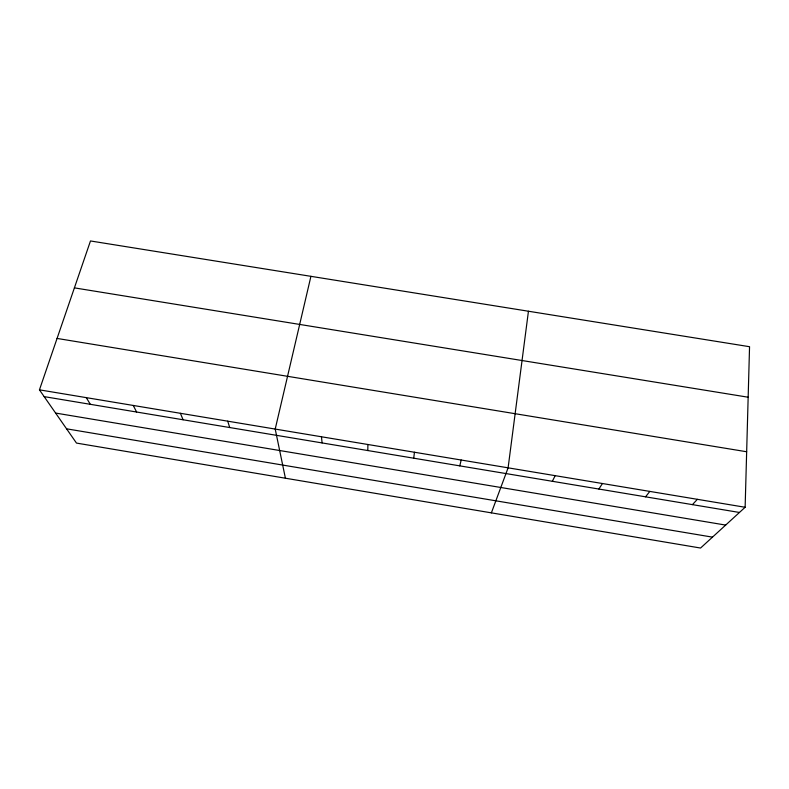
<?xml version="1.0" encoding="UTF-8"?>
<svg xmlns="http://www.w3.org/2000/svg" width="789" height="789" viewBox="0 0 789 789"><rect width="100%" height="100%" fill="white"/><g stroke="black" fill="none" stroke-linecap="round" stroke-linejoin="round"><path stroke-width="1.18" d="M367.822 450.549L367.881 444.493M745.132 507.268L749.55 346.706L90.479 240.961L39.45 389.845L76.484 443.083L700.563 548.039L745.132 507.268L39.45 389.845M413.712 458.192L414.462 452.245M528.443 311.231L508.106 467.828L491.379 512.86M310.925 276.328L275.213 429.068L285.411 478.213M459.77 465.865L461.2 460.017M552.349 481.29L555.18 475.659M598.881 489.042L602.421 483.519M645.57 496.823L649.82 491.409M692.426 504.635L697.387 499.319M74.403 287.867L748.159 397.222M57.064 338.432L746.66 451.752M44.164 396.62L739.441 512.465M55.605 413.061L725.653 525.079M66.572 428.822L712.477 537.141M86.267 397.626L90.311 404.303M133.252 405.447L136.615 412.026M180.405 413.298L183.078 419.768M227.725 421.168L229.717 427.53M321.468 436.771L322.09 442.925"/></g></svg>
